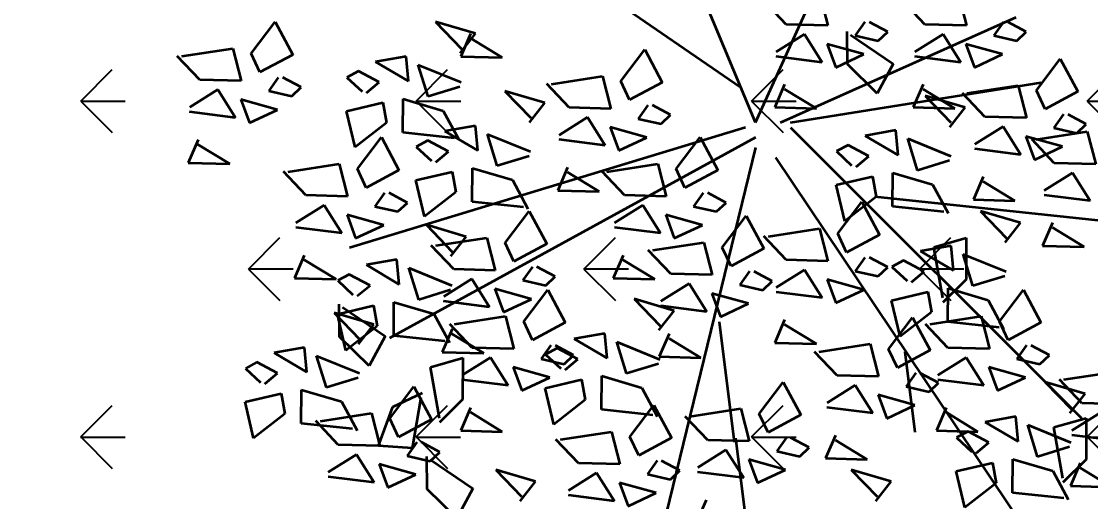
# Model space of a CAD drawing. Extents: x -165 to 197, y 154 to 653.
# Drawn here: x 97.995 to 98.4457, y 475.2668 to 475.469 of the extents above; entities that cross this region are included whole.
import ezdxf

# ---------------------------------------------------------------- set-up
doc = ezdxf.new("R2010")
doc.units = 0
doc.header["$MEASUREMENT"] = 0
doc.header["$PDMODE"] = 3
doc.header["$PDSIZE"] = 0.1
doc.layers.get('0').update_dxf_attribs({"linetype": 'CONTINUOUS'})
doc.layers.get('DEFPOINTS').update_dxf_attribs({"linetype": 'CONTINUOUS'})
for name, color, linetype in [('0_Palmeiras', 7, 'CONTINUOUS'), ('AIT-VEGETAÇÃO 25', 92, 'CONTINUOUS'), ('COTA', 1, 'CONTINUOUS')]:
    doc.layers.add(name, color=color, linetype=linetype)
doc.layers.add('L-shrub', color=74, linetype='CONTINUOUS', lineweight=35)
doc.styles.add('ARIAL', font='ARIAL.TTF', dxfattribs={"height": 0.18})
doc.dimstyles.new('Copy of ISO-25', dxfattribs={"dimtxt": 0.18, "dimasz": 0.06, "dimexe": 0.06, "dimexo": 0.06, "dimgap": 0.05, "dimtad": 1, "dimdec": 0, "dimlfac": 100, "dimdsep": 46, "dimtxsty": 'ARIAL', "dimblk1": 'OBLIQUE', "dimblk2": 'OBLIQUE', "dimsah": 1, "dimcen": 2.5, "dimdle": 0.06, "dimclrd": 256, "dimclre": 256, "dimclrt": 256, "dimadec": 0, "dimazin": 0, "dimtfac": 1, "dimtdec": 0, "dimtmove": 1, "dimatfit": 3, "dimldrblk": 'OBLIQUE', "dimfxl": 0, "dimtolj": 1, "dimtzin": 0, "dimlwd": -1, "dimlwe": -1, "dimarcsym": 0})

# ---------------------------------------------------------------- blocks, each defined once
blk = doc.blocks.new('pitosporo')
at = {"layer": 'L-shrub', "color": 32}
for p, q in [((193.3707, 88.6842), (193.6299, 89.2559)), ((193.3383, 88.7597), (192.6471, 89.2343)), ((193.3707, 88.6842), (193.1547, 89.202)), ((193.4247, 88.6842), (193.9323, 88.9107)), ((193.4463, 88.6842), (193.9863, 88.7705)), ((193.3491, 88.6734), (192.4959, 88.4146)), ((193.4463, 88.6734), (194.0727, 88.0478)), ((193.3707, 88.6519), (192.5823, 88.2204)), ((193.3707, 88.6303), (193.1547, 87.7458)), ((193.4139, 88.6087), (193.9647, 87.789)), ((193.6279, 88.5253), (194.1355, 88.4713)), ((193.3255, 87.9967), (193.2931, 88.2556)), ((193.3275, 88.0047), (193.3815, 87.584))]:
    blk.add_line(p, q, dxfattribs=at)
at = {"layer": 'L-shrub', "color": 92}
for p, q in [((193.5085, 88.963), (193.5265, 88.8929)), ((193.807, 88.963), (193.825, 88.8929)), ((193.437, 88.8953), (193.3886, 88.9464)), ((193.7355, 88.8953), (193.6871, 88.9464)), ((193.5265, 88.8929), (193.437, 88.8953)), ((193.825, 88.8929), (193.7355, 88.8953)), ((193.9048, 88.9007), (193.8841, 88.8714)), ((193.954, 88.8795), (193.9148, 88.9004)), ((193.4155, 88.8363), (193.4762, 88.8744)), ((193.4762, 88.8744), (193.5144, 88.8137)), ((193.714, 88.8363), (193.7747, 88.8744)), ((193.7747, 88.8744), (193.8129, 88.8137)), ((193.8841, 88.8714), (193.9336, 88.8602)), ((193.9336, 88.8602), (193.954, 88.8795)), ((193.9029, 88.8312), (193.8239, 88.8532)), ((193.8239, 88.8532), (193.8425, 88.803)), ((193.5144, 88.8137), (193.4152, 88.8263)), ((193.8129, 88.8137), (193.7137, 88.8263)), ((193.8425, 88.803), (193.9029, 88.8312)), ((193.9758, 88.7532), (194.0274, 88.8214)), ((194.0274, 88.8214), (194.0653, 88.7508)), ((192.5153, 88.7948), (192.4906, 88.7814)), ((192.4906, 88.7814), (192.5231, 88.751)), ((192.5602, 88.7712), (192.5153, 88.7948)), ((192.9309, 88.7672), (193.0408, 88.7841)), ((193.0408, 88.7841), (193.0589, 88.7141)), ((192.5327, 88.7482), (192.5602, 88.7712)), ((192.9693, 88.7165), (192.921, 88.7675)), ((193.4335, 88.7662), (193.4123, 88.7171)), ((193.5018, 88.7147), (193.4332, 88.7563)), ((193.732, 88.7662), (193.7107, 88.7171)), ((193.8003, 88.7147), (193.7317, 88.7563)), ((193.8264, 88.7473), (193.9363, 88.7643)), ((193.9363, 88.7643), (193.9543, 88.6942)), ((193.9946, 88.713), (193.9758, 88.7532)), ((192.6118, 88.7352), (192.6977, 88.7098)), ((193.7363, 88.742), (193.7918, 88.6842)), ((193.8222, 88.7166), (193.7363, 88.742)), ((193.8648, 88.6966), (193.8164, 88.7476)), ((194.0653, 88.7508), (193.9946, 88.713)), ((192.6977, 88.7098), (192.7313, 88.648)), ((193.0589, 88.7141), (192.9693, 88.7165)), ((193.4123, 88.7171), (193.5018, 88.7147)), ((193.7107, 88.7171), (193.8003, 88.7147)), ((193.789, 88.6746), (193.8222, 88.7166)), ((193.9543, 88.6942), (193.8648, 88.6966)), ((194.0342, 88.702), (194.0135, 88.6727)), ((194.0834, 88.6808), (194.0441, 88.7017)), ((192.7217, 88.6508), (192.6112, 88.6628)), ((193.1368, 88.6523), (193.0578, 88.6743)), ((193.0578, 88.6743), (193.0763, 88.6241)), ((193.6728, 88.6676), (193.6071, 88.6559)), ((193.6777, 88.6143), (193.6728, 88.6676)), ((193.8433, 88.6375), (193.9041, 88.6757)), ((193.9041, 88.6757), (193.9422, 88.615)), ((193.9756, 88.648), (194.0855, 88.6649)), ((194.0135, 88.6727), (194.0629, 88.6614)), ((194.0629, 88.6614), (194.0834, 88.6808)), ((194.0855, 88.6649), (194.1036, 88.5948)), ((193.0763, 88.6241), (193.1368, 88.6523)), ((193.1998, 88.5843), (193.2514, 88.6525)), ((193.2514, 88.6525), (193.2893, 88.5819)), ((193.6071, 88.6559), (193.6777, 88.6143)), ((193.6986, 88.6496), (193.7912, 88.6118)), ((193.7198, 88.5811), (193.6986, 88.6496)), ((194.0323, 88.6324), (193.9532, 88.6544)), ((193.9532, 88.6544), (193.9718, 88.6042)), ((194.0141, 88.5972), (193.9657, 88.6482)), ((193.57, 88.6358), (193.5453, 88.6224)), ((193.5453, 88.6224), (193.5778, 88.592)), ((193.6149, 88.6122), (193.57, 88.6358)), ((193.9422, 88.615), (193.843, 88.6276)), ((193.9718, 88.6042), (194.0323, 88.6324)), ((193.0503, 88.5784), (193.1602, 88.5953)), ((193.1602, 88.5953), (193.1783, 88.5252)), ((193.5873, 88.5892), (193.6149, 88.6122)), ((193.7883, 88.6023), (193.7198, 88.5811)), ((194.1036, 88.5948), (194.0141, 88.5972)), ((192.7604, 88.5138), (192.7611, 88.5861)), ((192.7611, 88.5861), (192.8469, 88.5607)), ((193.0887, 88.5277), (193.0403, 88.5787)), ((193.2186, 88.544), (193.1998, 88.5843)), ((193.2893, 88.5819), (193.2186, 88.544)), ((193.6658, 88.5038), (193.6665, 88.5762)), ((193.6665, 88.5762), (193.7523, 88.5508)), ((193.8613, 88.5675), (193.8401, 88.5183)), ((193.9925, 88.5382), (194.0533, 88.5763)), ((194.0533, 88.5763), (194.0915, 88.5156)), ((192.8469, 88.5607), (192.8805, 88.4989)), ((193.7523, 88.5508), (193.7859, 88.489)), ((193.9296, 88.5159), (193.8611, 88.5575)), ((193.1783, 88.5252), (193.0887, 88.5277)), ((193.2581, 88.533), (193.2374, 88.5038)), ((193.3073, 88.5118), (193.268, 88.5328)), ((194.0915, 88.5156), (193.9923, 88.5282)), ((192.871, 88.5018), (192.7604, 88.5138)), ((193.0672, 88.4686), (193.128, 88.5067)), ((193.128, 88.5067), (193.1662, 88.446)), ((193.2374, 88.5038), (193.2869, 88.4925)), ((193.2869, 88.4925), (193.3073, 88.5118)), ((193.548, 88.4452), (193.5996, 88.5134)), ((193.5996, 88.5134), (193.6375, 88.4428)), ((193.7764, 88.4918), (193.6658, 88.5038)), ((192.8316, 88.4253), (192.8832, 88.4935)), ((192.8832, 88.4935), (192.9211, 88.4229)), ((193.2562, 88.4635), (193.1772, 88.4855)), ((193.1772, 88.4855), (193.1957, 88.4353)), ((193.2992, 88.4154), (193.3509, 88.4836)), ((193.3509, 88.4836), (193.3888, 88.413)), ((193.1662, 88.446), (193.067, 88.4587)), ((193.1957, 88.4353), (193.2562, 88.4635)), ((193.3985, 88.4393), (193.5085, 88.4562)), ((193.5085, 88.4562), (193.5265, 88.3861)), ((194.0106, 88.4681), (193.9893, 88.419)), ((194.0788, 88.4165), (194.0103, 88.4581)), ((193.437, 88.3885), (193.3886, 88.4395)), ((193.5668, 88.4049), (193.548, 88.4452)), ((193.6375, 88.4428), (193.5668, 88.4049)), ((192.8504, 88.385), (192.8316, 88.4253)), ((192.9211, 88.4229), (192.8504, 88.385)), ((193.3181, 88.3751), (193.2992, 88.4154)), ((193.3888, 88.413), (193.3181, 88.3751)), ((193.9893, 88.419), (194.0788, 88.4165)), ((193.5265, 88.3861), (193.437, 88.3885)), ((193.6063, 88.3939), (193.5856, 88.3646)), ((193.6555, 88.3727), (193.6163, 88.3936)), ((193.6894, 88.3874), (193.6647, 88.374)), ((192.89, 88.374), (192.8693, 88.3448)), ((192.9391, 88.3528), (192.8999, 88.3738)), ((193.5856, 88.3646), (193.6351, 88.3534)), ((193.6351, 88.3534), (193.6555, 88.3727)), ((193.6647, 88.374), (193.6972, 88.3436)), ((192.8693, 88.3448), (192.9187, 88.3335)), ((192.9187, 88.3335), (192.9391, 88.3528)), ((193.6044, 88.3244), (193.5254, 88.3464)), ((193.5254, 88.3464), (193.544, 88.2962)), ((193.544, 88.2962), (193.6044, 88.3244)), ((193.7852, 88.2554), (193.7859, 88.3277)), ((193.8962, 88.2564), (193.9478, 88.3246)), ((193.9478, 88.3246), (193.9857, 88.254)), ((193.8717, 88.3023), (193.9053, 88.2406)), ((193.6574, 88.1968), (193.709, 88.2649)), ((193.709, 88.2649), (193.7469, 88.1943)), ((193.7852, 88.1997), (193.7368, 88.2507)), ((193.7468, 88.2505), (193.8567, 88.2674)), ((193.8958, 88.2434), (193.7852, 88.2554)), ((193.8567, 88.2674), (193.8747, 88.1973)), ((193.915, 88.2161), (193.8962, 88.2564)), ((193.9857, 88.254), (193.915, 88.2161)), ((193.0459, 88.2303), (192.9802, 88.2187)), ((193.0509, 88.177), (193.0459, 88.2303)), ((192.9802, 88.2187), (193.0509, 88.177)), ((193.508, 88.1908), (193.6179, 88.2078)), ((193.6179, 88.2078), (193.6359, 88.1377)), ((193.8747, 88.1973), (193.7852, 88.1997)), ((193.9546, 88.2051), (193.9339, 88.1758)), ((194.0038, 88.1839), (193.9645, 88.2048)), ((193.5464, 88.1401), (193.498, 88.1911)), ((193.6763, 88.1565), (193.6574, 88.1968)), ((193.7469, 88.1943), (193.6763, 88.1565)), ((193.9339, 88.1758), (193.9833, 88.1646)), ((193.9833, 88.1646), (194.0038, 88.1839)), ((193.6359, 88.1377), (193.5464, 88.1401)), ((194.0737, 88.0805), (194.0254, 88.1315)), ((194.0353, 88.1312), (194.1452, 88.1481)), ((193.3788, 88.0576), (193.4305, 88.1258)), ((193.4305, 88.1258), (193.4684, 88.0552)), ((193.995, 88.1259), (194.0505, 88.068)), ((194.0809, 88.1005), (193.995, 88.1259)), ((193.7139, 88.0759), (193.6349, 88.098)), ((193.6349, 88.098), (193.6534, 88.0477)), ((194.0477, 88.0585), (194.0809, 88.1005)), ((193.1003, 88.0079), (193.1519, 88.0761)), ((193.1519, 88.0761), (193.1898, 88.0055)), ((193.6534, 88.0477), (193.7139, 88.0759)), ((194.1633, 88.0781), (194.0737, 88.0805)), ((193.3977, 88.0174), (193.3788, 88.0576)), ((193.4684, 88.0552), (193.3977, 88.0174)), ((194.0522, 88.0214), (194.113, 88.0595)), ((193.9573, 88.0335), (194.0498, 87.9957)), ((193.9785, 87.965), (193.9573, 88.0335)), ((193.1191, 87.9677), (193.1003, 88.0079)), ((193.1898, 88.0055), (193.1191, 87.9677)), ((193.5429, 88.011), (193.5217, 87.9618)), ((193.6112, 87.9594), (193.5427, 88.001)), ((194.1512, 87.9989), (194.052, 88.0115)), ((194.047, 87.9862), (193.9785, 87.965)), ((193.4353, 87.9368), (193.3563, 87.9588)), ((193.3563, 87.9588), (193.3748, 87.9086)), ((193.5217, 87.9618), (193.6112, 87.9594)), ((193.8033, 87.9339), (193.8814, 87.9523)), ((193.8814, 87.9523), (193.8892, 87.9085)), ((193.9245, 87.8877), (193.9252, 87.9601)), ((193.9252, 87.9601), (194.011, 87.9346)), ((193.3748, 87.9086), (193.4353, 87.9368)), ((193.5771, 87.9371), (193.6326, 87.8792)), ((193.663, 87.9117), (193.5771, 87.9371)), ((193.8217, 87.8559), (193.8033, 87.9339)), ((194.011, 87.9346), (194.0446, 87.8729)), ((194.1385, 87.8998), (194.07, 87.9414)), ((193.6298, 87.8697), (193.663, 87.9117)), ((193.8892, 87.9085), (193.8217, 87.8559)), ((194.049, 87.9022), (194.1385, 87.8998)), ((194.0351, 87.8757), (193.9245, 87.8877))]:
    blk.add_line(p, q, dxfattribs=at)
at = {"layer": 'L-shrub', "color": 98}
for p, q in [((192.2844, 88.8327), (192.336, 88.9009)), ((192.336, 88.9009), (192.3739, 88.8303)), ((192.1349, 88.8268), (192.2449, 88.8437)), ((192.2449, 88.8437), (192.2629, 88.7737)), ((192.1734, 88.7761), (192.125, 88.8271)), ((192.3032, 88.7925), (192.2844, 88.8327)), ((192.3739, 88.8303), (192.3032, 88.7925)), ((192.6181, 88.8266), (192.5524, 88.8149)), ((192.6231, 88.7733), (192.6181, 88.8266)), ((193.0804, 88.7731), (193.132, 88.8413)), ((193.132, 88.8413), (193.1699, 88.7707)), ((192.5524, 88.8149), (192.6231, 88.7733)), ((192.6652, 88.7401), (192.6439, 88.8086)), ((192.2629, 88.7737), (192.1734, 88.7761)), ((192.3427, 88.7815), (192.322, 88.7522)), ((192.3919, 88.7603), (192.3527, 88.7812)), ((192.1519, 88.717), (192.2126, 88.7552)), ((192.2126, 88.7552), (192.2508, 88.6945)), ((192.322, 88.7522), (192.3715, 88.7409)), ((192.3715, 88.7409), (192.3919, 88.7603)), ((192.7337, 88.7613), (192.6652, 88.7401)), ((192.8309, 88.752), (192.8864, 88.6941)), ((192.9168, 88.7266), (192.8309, 88.752)), ((193.0992, 88.7328), (193.0804, 88.7731)), ((193.1699, 88.7707), (193.0992, 88.7328)), ((192.3408, 88.7119), (192.2618, 88.7339)), ((192.2618, 88.7339), (192.2804, 88.6837)), ((192.2508, 88.6945), (192.1516, 88.7071)), ((192.2804, 88.6837), (192.3408, 88.7119)), ((192.8836, 88.6846), (192.9168, 88.7266)), ((193.1387, 88.7218), (193.118, 88.6926)), ((193.1879, 88.7006), (193.1486, 88.7216)), ((192.9478, 88.6574), (193.0086, 88.6955)), ((193.0086, 88.6955), (193.0468, 88.6349)), ((193.118, 88.6926), (193.1675, 88.6813)), ((193.1675, 88.6813), (193.1879, 88.7006)), ((192.7674, 88.6775), (192.7016, 88.6659)), ((192.7016, 88.6659), (192.7723, 88.6242)), ((192.7723, 88.6242), (192.7674, 88.6775)), ((192.7932, 88.6595), (192.8857, 88.6217)), ((192.8144, 88.591), (192.7932, 88.6595)), ((192.1699, 88.647), (192.1487, 88.5978)), ((192.2382, 88.5954), (192.1696, 88.637)), ((192.6646, 88.6457), (192.6398, 88.6323)), ((192.7094, 88.6221), (192.6646, 88.6457)), ((193.0468, 88.6349), (192.9476, 88.6475)), ((192.6398, 88.6323), (192.6724, 88.602)), ((192.6819, 88.5992), (192.7094, 88.6221)), ((192.1487, 88.5978), (192.2382, 88.5954)), ((192.3638, 88.5784), (192.4737, 88.5953)), ((192.8829, 88.6122), (192.8144, 88.591)), ((192.4022, 88.5277), (192.3538, 88.5787)), ((192.6392, 88.56), (192.7173, 88.5783)), ((192.7173, 88.5783), (192.7251, 88.5346)), ((192.9659, 88.5873), (192.9446, 88.5382)), ((193.0341, 88.5358), (192.9656, 88.5774)), ((193.5446, 88.55), (193.6227, 88.5684)), ((193.6227, 88.5684), (193.6305, 88.5246)), ((192.6576, 88.482), (192.6392, 88.56)), ((193.563, 88.4721), (193.5446, 88.55)), ((192.4917, 88.5252), (192.4022, 88.5277)), ((192.5716, 88.533), (192.5509, 88.5038)), ((192.6208, 88.5118), (192.5815, 88.5328)), ((192.7251, 88.5346), (192.6576, 88.482)), ((192.9446, 88.5382), (193.0341, 88.5358)), ((193.6305, 88.5246), (193.563, 88.4721)), ((192.3807, 88.4686), (192.4415, 88.5067)), ((192.4415, 88.5067), (192.4796, 88.446)), ((192.5509, 88.5038), (192.6003, 88.4925)), ((192.6003, 88.4925), (192.6208, 88.5118)), ((192.5697, 88.4635), (192.4907, 88.4855)), ((192.4907, 88.4855), (192.5092, 88.4353)), ((192.4796, 88.446), (192.3804, 88.4587)), ((192.5092, 88.4353), (192.5697, 88.4635)), ((192.6617, 88.4638), (192.7173, 88.4059)), ((192.7476, 88.4384), (192.6617, 88.4638)), ((192.6822, 88.4194), (192.7921, 88.4363)), ((192.7144, 88.3964), (192.7476, 88.4384)), ((192.7921, 88.4363), (192.8101, 88.3662)), ((192.7206, 88.3687), (192.6722, 88.4197)), ((193.1882, 88.3587), (193.1398, 88.4097)), ((193.1498, 88.4095), (193.2597, 88.4264)), ((193.2597, 88.4264), (193.2777, 88.3563)), ((192.3987, 88.3985), (192.3775, 88.3494)), ((192.467, 88.347), (192.3985, 88.3886)), ((192.5982, 88.3893), (192.5325, 88.3777)), ((192.6032, 88.336), (192.5982, 88.3893)), ((193.0853, 88.3985), (193.064, 88.3494)), ((193.1535, 88.347), (193.085, 88.3886)), ((192.5325, 88.3777), (192.6032, 88.336)), ((192.624, 88.3713), (192.7166, 88.3336)), ((192.6453, 88.3029), (192.624, 88.3713)), ((192.8101, 88.3662), (192.7206, 88.3687)), ((193.4762, 88.3676), (193.5144, 88.3069)), ((192.3775, 88.3494), (192.467, 88.347)), ((192.4954, 88.3576), (192.4707, 88.3442)), ((192.4707, 88.3442), (192.5032, 88.3138)), ((192.5403, 88.3339), (192.4954, 88.3576)), ((192.6991, 88.3096), (192.7598, 88.3477)), ((192.7598, 88.3477), (192.798, 88.287)), ((193.064, 88.3494), (193.1535, 88.347)), ((193.1667, 88.2997), (193.2275, 88.3378)), ((193.2777, 88.3563), (193.1882, 88.3587)), ((193.2275, 88.3378), (193.2657, 88.2771)), ((192.5128, 88.311), (192.5403, 88.3339)), ((192.7138, 88.324), (192.6453, 88.3029)), ((192.8881, 88.3045), (192.809, 88.3265)), ((192.809, 88.3265), (192.8276, 88.2763)), ((192.8714, 88.2564), (192.923, 88.3246)), ((192.923, 88.3246), (192.9609, 88.254)), ((193.3557, 88.2946), (193.2767, 88.3166)), ((193.2767, 88.3166), (193.2952, 88.2664)), ((193.5144, 88.3069), (193.4152, 88.3195)), ((193.664, 88.3016), (193.7421, 88.32)), ((193.7421, 88.32), (193.7499, 88.2762)), ((192.5913, 88.2256), (192.5919, 88.2979)), ((192.5919, 88.2979), (192.6778, 88.2725)), ((192.798, 88.287), (192.6988, 88.2997)), ((192.8276, 88.2763), (192.8881, 88.3045)), ((193.1095, 88.3048), (193.165, 88.2469)), ((193.1953, 88.2794), (193.1095, 88.3048)), ((193.2952, 88.2664), (193.3557, 88.2946)), ((193.6824, 88.2236), (193.664, 88.3016)), ((192.6778, 88.2725), (192.7114, 88.2107)), ((193.1622, 88.2374), (193.1953, 88.2794)), ((193.2657, 88.2771), (193.1665, 88.2897)), ((193.7499, 88.2762), (193.6824, 88.2236)), ((192.7604, 88.1997), (192.712, 88.2507)), ((192.722, 88.2505), (192.8319, 88.2674)), ((192.8319, 88.2674), (192.8499, 88.1973)), ((192.8902, 88.2161), (192.8714, 88.2564)), ((192.9609, 88.254), (192.8902, 88.2161)), ((192.7018, 88.2136), (192.5913, 88.2256)), ((192.7171, 88.2395), (192.6959, 88.1904)), ((192.7854, 88.188), (192.7168, 88.2296)), ((193.1847, 88.2296), (193.1635, 88.1805)), ((192.3992, 88.2005), (192.3335, 88.1889)), ((192.4042, 88.1472), (192.3992, 88.2005)), ((192.8499, 88.1973), (192.7604, 88.1997)), ((192.9297, 88.2051), (192.9091, 88.1758)), ((192.9432, 88.1986), (192.9184, 88.1852)), ((192.9789, 88.1839), (192.9397, 88.2048)), ((192.988, 88.1749), (192.9432, 88.1986)), ((193.0717, 88.2123), (193.1643, 88.1746)), ((193.093, 88.1439), (193.0717, 88.2123)), ((193.253, 88.178), (193.1845, 88.2197)), ((192.3335, 88.1889), (192.4042, 88.1472)), ((192.425, 88.1825), (192.5176, 88.1448)), ((192.4463, 88.1141), (192.425, 88.1825)), ((192.6959, 88.1904), (192.7854, 88.188)), ((192.9091, 88.1758), (192.9585, 88.1646)), ((192.9184, 88.1852), (192.951, 88.1548)), ((192.9585, 88.1646), (192.9789, 88.1839)), ((193.1635, 88.1805), (193.253, 88.178)), ((193.6927, 88.1909), (193.7143, 88.0183)), ((193.7637, 88.1407), (193.8245, 88.1788)), ((193.8245, 88.1788), (193.8626, 88.1181)), ((192.2964, 88.1688), (192.2717, 88.1553)), ((192.2717, 88.1553), (192.3042, 88.125)), ((192.3413, 88.1451), (192.2964, 88.1688)), ((192.9279, 88.1356), (192.8488, 88.1576)), ((192.8488, 88.1576), (192.8674, 88.1074)), ((192.9605, 88.152), (192.988, 88.1749)), ((193.1615, 88.165), (193.093, 88.1439)), ((193.9527, 88.1356), (193.8737, 88.1576)), ((193.8737, 88.1576), (193.8922, 88.1074)), ((192.3138, 88.1222), (192.3413, 88.1451)), ((192.8674, 88.1074), (192.9279, 88.1356)), ((192.9178, 88.1128), (192.9958, 88.1312)), ((192.9958, 88.1312), (193.0036, 88.0874)), ((193.039, 88.0666), (193.0396, 88.1389)), ((193.0396, 88.1389), (193.1255, 88.1135)), ((193.7158, 88.1455), (193.6951, 88.1162)), ((193.765, 88.1243), (193.7257, 88.1452)), ((193.8626, 88.1181), (193.7634, 88.1307)), ((193.8922, 88.1074), (193.9527, 88.1356)), ((192.3923, 88.0368), (192.3929, 88.1091)), ((192.3929, 88.1091), (192.4788, 88.0837)), ((192.9362, 88.0348), (192.9178, 88.1128)), ((193.1255, 88.1135), (193.1591, 88.0518)), ((193.5249, 88.081), (193.5857, 88.1192)), ((193.5857, 88.1192), (193.6238, 88.0585)), ((193.6951, 88.1162), (193.7445, 88.1049)), ((193.7445, 88.1049), (193.765, 88.1243)), ((192.2711, 88.083), (192.3491, 88.1013)), ((192.3491, 88.1013), (192.3569, 88.0576)), ((192.4788, 88.0837), (192.5124, 88.0219)), ((193.0036, 88.0874), (192.9362, 88.0348)), ((192.2895, 88.005), (192.2711, 88.083)), ((193.1496, 88.0546), (193.039, 88.0666)), ((193.2294, 88.0517), (193.3393, 88.0686)), ((193.3393, 88.0686), (193.3573, 87.9986)), ((193.6238, 88.0585), (193.5246, 88.0711)), ((193.7817, 88.0706), (193.7605, 88.0215)), ((193.85, 88.019), (193.7815, 88.0607)), ((192.3569, 88.0576), (192.2895, 88.005)), ((192.4719, 87.991), (192.4235, 88.0421)), ((192.4334, 88.0418), (192.5434, 88.0587)), ((192.5434, 88.0587), (192.5614, 87.9886)), ((193.2678, 88.001), (193.2194, 88.052)), ((193.9315, 88.0515), (193.8658, 88.0398)), ((193.8658, 88.0398), (193.9364, 87.9982)), ((193.9364, 87.9982), (193.9315, 88.0515)), ((192.5028, 88.0248), (192.3923, 88.0368)), ((192.9508, 88.002), (193.0607, 88.019)), ((193.0607, 88.019), (193.0788, 87.9489)), ((193.7605, 88.0215), (193.85, 88.019)), ((193.8287, 88.0197), (193.8039, 88.0063)), ((193.8736, 87.996), (193.8287, 88.0197)), ((192.6412, 87.9964), (192.6205, 87.9671)), ((192.6904, 87.9752), (192.6512, 87.9961)), ((192.9892, 87.9513), (192.9409, 88.0023)), ((193.3573, 87.9986), (193.2678, 88.001)), ((193.4372, 88.0064), (193.4165, 87.9771)), ((193.4864, 87.9851), (193.4471, 88.0061)), ((193.8039, 88.0063), (193.8365, 87.9759)), ((193.846, 87.9731), (193.8736, 87.996)), ((192.4504, 87.932), (192.5111, 87.9701)), ((192.5614, 87.9886), (192.4719, 87.991)), ((192.5111, 87.9701), (192.5493, 87.9094)), ((192.67, 87.9559), (192.6904, 87.9752)), ((193.2463, 87.9419), (193.3071, 87.98)), ((193.3071, 87.98), (193.3453, 87.9194)), ((193.4165, 87.9771), (193.4659, 87.9658)), ((193.4659, 87.9658), (193.4864, 87.9851)), ((192.6393, 87.9269), (192.5603, 87.9489)), ((192.5603, 87.9489), (192.5789, 87.8987)), ((193.0788, 87.9489), (192.9892, 87.9513)), ((193.1586, 87.9567), (193.1379, 87.9274)), ((193.2078, 87.9355), (193.1685, 87.9564)), ((192.5789, 87.8987), (192.6393, 87.9269)), ((192.811, 87.9371), (192.8665, 87.8792)), ((192.8969, 87.9117), (192.811, 87.9371)), ((192.9677, 87.8922), (193.0285, 87.9304)), ((193.0285, 87.9304), (193.0667, 87.8697)), ((193.1379, 87.9274), (193.1874, 87.9161)), ((193.1874, 87.9161), (193.2078, 87.9355)), ((193.3453, 87.9194), (193.2461, 87.932)), ((192.5493, 87.9094), (192.4501, 87.922)), ((192.8637, 87.8697), (192.8969, 87.9117)), ((193.1567, 87.8871), (193.0777, 87.9091)), ((193.0777, 87.9091), (193.0962, 87.8589)), ((193.0667, 87.8697), (192.9675, 87.8823)), ((193.0962, 87.8589), (193.1567, 87.8871)), ((193.2643, 87.8718), (193.2431, 87.8227))]:
    blk.add_line(p, q, dxfattribs=at)
at = {"layer": 'L-shrub', "color": 86}
for p, q in [((192.7675, 88.8756), (192.6816, 88.901)), ((192.6816, 88.901), (192.7372, 88.8432)), ((193.6063, 88.9007), (193.5856, 88.8714)), ((193.6555, 88.8795), (193.6163, 88.9004)), ((192.7343, 88.8336), (192.7675, 88.8756)), ((192.7569, 88.8755), (192.7357, 88.8264)), ((193.569, 88.8097), (193.5683, 88.88)), ((193.5754, 88.8731), (193.6675, 88.8106)), ((193.5856, 88.8714), (193.6351, 88.8602)), ((193.6351, 88.8602), (193.6555, 88.8795)), ((192.8252, 88.824), (192.7566, 88.8656)), ((193.6044, 88.8312), (193.5254, 88.8532)), ((193.5254, 88.8532), (193.544, 88.803)), ((192.7357, 88.8264), (192.8252, 88.824)), ((193.544, 88.803), (193.6044, 88.8312)), ((192.6439, 88.8086), (192.7365, 88.7708)), ((193.633, 88.747), (193.569, 88.8097)), ((193.6675, 88.8106), (193.633, 88.747)), ((192.6112, 88.6628), (192.6118, 88.7352)), ((192.4899, 88.709), (192.568, 88.7274)), ((192.5084, 88.6311), (192.4899, 88.709)), ((192.568, 88.7274), (192.5758, 88.6836)), ((192.5758, 88.6836), (192.5084, 88.6311)), ((192.5132, 88.5843), (192.5648, 88.6525)), ((192.5648, 88.6525), (192.6027, 88.5819)), ((192.4737, 88.5953), (192.4917, 88.5252)), ((192.532, 88.544), (192.5132, 88.5843)), ((192.6027, 88.5819), (192.532, 88.544)), ((193.8401, 88.5183), (193.9296, 88.5159)), ((193.9416, 88.4682), (193.8557, 88.4936)), ((193.8557, 88.4936), (193.9112, 88.4357)), ((193.9084, 88.4262), (193.9416, 88.4682)), ((193.7549, 88.4163), (193.8245, 88.4359)), ((193.8245, 88.4359), (193.8242, 88.3464)), ((193.7922, 88.4191), (193.7265, 88.4075)), ((193.7265, 88.4075), (193.7971, 88.3658)), ((193.7743, 88.3068), (193.7549, 88.4163)), ((193.7971, 88.3658), (193.7922, 88.4191)), ((193.7343, 88.3637), (193.6894, 88.3874)), ((193.8392, 88.3327), (193.818, 88.4011)), ((193.818, 88.4011), (193.9105, 88.3634)), ((193.3576, 88.3641), (193.3369, 88.3348)), ((193.4068, 88.3429), (193.3675, 88.3638)), ((193.4155, 88.3295), (193.4762, 88.3676)), ((193.7067, 88.3408), (193.7343, 88.3637)), ((193.3863, 88.3236), (193.4068, 88.3429)), ((193.8242, 88.3464), (193.7743, 88.2968)), ((193.9077, 88.3538), (193.8392, 88.3327)), ((193.3369, 88.3348), (193.3863, 88.3236)), ((193.7859, 88.3277), (193.8717, 88.3023)), ((192.4746, 88.2234), (192.4739, 88.2937)), ((192.5486, 88.2496), (192.4628, 88.275)), ((192.4628, 88.275), (192.5183, 88.2171)), ((192.47, 88.2718), (192.5481, 88.2902)), ((192.4885, 88.1938), (192.47, 88.2718)), ((192.481, 88.2868), (192.573, 88.2243)), ((192.5481, 88.2902), (192.5559, 88.2464)), ((192.5559, 88.2464), (192.4885, 88.1938)), ((192.5154, 88.2076), (192.5486, 88.2496)), ((193.4335, 88.2594), (193.4123, 88.2103)), ((193.5018, 88.2079), (193.4332, 88.2495)), ((192.5385, 88.1607), (192.4746, 88.2234)), ((192.573, 88.2243), (192.5385, 88.1607)), ((193.4123, 88.2103), (193.5018, 88.2079)), ((192.6704, 88.1579), (192.74, 88.1776)), ((192.7389, 88.1407), (192.7996, 88.1788)), ((192.74, 88.1776), (192.7397, 88.088)), ((192.7996, 88.1788), (192.8378, 88.1181)), ((192.6898, 88.0484), (192.6704, 88.1579)), ((192.5148, 88.1352), (192.4463, 88.1141)), ((192.8378, 88.1181), (192.7386, 88.1307)), ((192.5829, 88.0477), (192.6345, 88.1159)), ((192.6345, 88.1159), (192.6724, 88.0453)), ((192.5894, 88.0725), (192.6531, 88.1023)), ((192.6497, 88.0929), (192.6309, 87.9833)), ((192.7397, 88.088), (192.6898, 88.0385)), ((192.5587, 87.9884), (192.5894, 88.0725)), ((192.7569, 88.0706), (192.7357, 88.0215)), ((192.8252, 88.019), (192.7566, 88.0607)), ((192.6017, 88.0074), (192.5829, 88.0477)), ((192.6724, 88.0453), (192.6017, 88.0074)), ((194.0136, 88.0288), (194.0832, 88.0484)), ((194.0832, 88.0484), (194.0829, 87.9588)), ((192.7357, 88.0215), (192.8252, 88.019)), ((194.033, 87.9192), (194.0136, 88.0288)), ((192.6309, 87.9833), (192.5587, 87.9884)), ((192.6205, 87.9671), (192.67, 87.9559)), ((192.6636, 87.8955), (192.6629, 87.9658)), ((192.67, 87.9588), (192.7621, 87.8964)), ((194.0829, 87.9588), (194.033, 87.9093)), ((194.0703, 87.9513), (194.049, 87.9022)), ((192.7276, 87.8328), (192.6636, 87.8955)), ((192.7621, 87.8964), (192.7276, 87.8328))]:
    blk.add_line(p, q, dxfattribs=at)
blk = doc.blocks.new('_OBLIQUE')
at = {"color": 0, "linetype": 'ByBlock'}
blk.add_line((-0.5, -0.5), (0.5, 0.5), dxfattribs=at)
blk = doc.blocks.new('*D275')
at = {"layer": 'COTA'}
for p, q in [((101.4735, 475.66659), (101.4735, 472.55215)), ((96.4735, 475.16659), (96.4735, 472.55215)), ((96.4135, 472.61215), (101.5335, 472.61215))]:
    blk.add_line(p, q, dxfattribs=at)
at = {"layer": 'DEFPOINTS', "color": 0}
for p in [(101.4735, 475.72659), (96.4735, 475.22659), (101.4735, 472.61215)]:
    blk.add_point(p, dxfattribs=at)
at = {"layer": 'COTA', "xscale": 0.06, "yscale": 0.06, "zscale": 0.06, "rotation": 180}
blk.add_blockref('_OBLIQUE', (96.4735, 472.61215), dxfattribs=at)
at = {"layer": 'COTA', "xscale": 0.06, "yscale": 0.06, "zscale": 0.06}
blk.add_blockref('_OBLIQUE', (101.4735, 472.61215), dxfattribs=at)
at = {"layer": 'COTA', "insert": (98.9735, 472.75406), "char_height": 0.18, "attachment_point": 5, "style": 'ARIAL'}
blk.add_mtext('\\A1;500', dxfattribs=at)

msp = doc.modelspace()

# ---------------------------------------------------------------- hatches: boundary and pattern name
at = {"layer": 'AIT-VEGETAÇÃO 25'}
h = msp.add_hatch(dxfattribs=at)
h.set_pattern_fill('GRASS', color=256, scale=0.1, angle=-90, style=0)
h.set_pattern_definition([(360, (-13.70296, 1.53245), (0.070710678, 0.070710678), [0.01875, -0.122671356]), (315, (-13.70296, 1.53245), (0.070710678, 0.070710678), [0.01875, -0.08125]), (45, (-13.70296, 1.53245), (-0.070710678, 0.070710678), [0.01875, -0.08125])])
h.paths.add_polyline_path([(101.6735, 475.47626), (101.64806, 475.4874), (101.6735, 475.47961), (101.6735, 475.51317), (101.66806, 475.51643), (101.65506, 475.52444), (101.6735, 475.51688), (101.6735, 475.72864), (97.49745, 475.72864), (97.4848, 475.70856), (97.47862, 475.69845), (97.47862, 475.67273), (97.49187, 475.6865), (97.51042, 475.70591), (97.53426, 475.72533), (97.49902, 475.68257), (97.48979, 475.65419), (97.47862, 475.62544), (97.47862, 475.60658), (97.48096, 475.61002), (97.52332, 475.67185), (97.51097, 475.65065), (97.49773, 475.62239), (97.49067, 475.60473), (97.4792, 475.58529), (97.47862, 475.58406), (97.47862, 475.57056), (97.49155, 475.59236), (97.5295, 475.65949), (97.51714, 475.62151), (97.51097, 475.59943), (97.50606, 475.58432), (97.51803, 475.60119), (97.53391, 475.63122), (97.56215, 475.67362), (97.55244, 475.65595), (97.53832, 475.61797), (97.53286, 475.60107), (97.55509, 475.62946), (97.59038, 475.67273), (97.58509, 475.65772), (97.57273, 475.64005), (97.55862, 475.61886), (97.54714, 475.60296), (97.53303, 475.58176), (97.52053, 475.56578), (97.53303, 475.57293), (97.55244, 475.59059), (97.57626, 475.60914), (97.62127, 475.64624), (97.60185, 475.62239), (97.58244, 475.60384), (97.5595, 475.58176), (97.51083, 475.53503), (97.52155, 475.54378), (97.54803, 475.56321), (97.53435, 475.54561), (97.54891, 475.5588), (97.57273, 475.57735), (97.6045, 475.59678), (97.65921, 475.63122), (97.63627, 475.61356), (97.59637, 475.57709), (97.62921, 475.59059), (97.60274, 475.5694), (97.57979, 475.55262), (97.55773, 475.53672), (97.53479, 475.51905), (97.50259, 475.49661), (97.51803, 475.50139), (97.54185, 475.5111), (97.56126, 475.51464), (97.58509, 475.52435), (97.6248, 475.54202), (97.67862, 475.5641), (97.66715, 475.55703), (97.64068, 475.54113), (97.63048, 475.53693), (97.66097, 475.54202), (97.63097, 475.52435), (97.61679, 475.51452), (97.64156, 475.51817), (97.6848, 475.53142), (97.65656, 475.51905), (97.63097, 475.5058), (97.59744, 475.49432), (97.57362, 475.48549), (97.5295, 475.46606), (97.52649, 475.46435), (97.53971, 475.46665), (97.56948, 475.47313), (97.58285, 475.47572), (97.60269, 475.47874), (97.61822, 475.48306), (97.64324, 475.48695), (97.66999, 475.49126), (97.64713, 475.48349), (97.62383, 475.47399), (97.59579, 475.4632), (97.59356, 475.46208), (97.59921, 475.46253), (97.64156, 475.46429), (97.67598, 475.46518), (97.71568, 475.46429), (97.69186, 475.45988), (97.67509, 475.45634), (97.64774, 475.44928), (97.63514, 475.44491), (97.65403, 475.4429), (97.64972, 475.44247), (97.61964, 475.43691), (97.64156, 475.43691), (97.67598, 475.43603), (97.72451, 475.4325), (97.68833, 475.42808), (97.67517, 475.42424), (97.68303, 475.42366), (97.71304, 475.4166), (97.67068, 475.41395), (97.63274, 475.4113), (97.5895, 475.4113), (97.55228, 475.41001), (97.57715, 475.406), (97.61332, 475.40158), (97.64509, 475.39717), (97.69539, 475.38392), (97.65392, 475.3848), (97.60411, 475.38702), (97.60658, 475.38547), (97.62211, 475.38029), (97.63807, 475.37425), (97.65834, 475.36734), (97.67905, 475.36043), (97.65877, 475.36259), (97.64416, 475.36292), (97.65576, 475.3587), (97.67732, 475.3492), (97.66136, 475.35136), (97.62556, 475.36043), (97.59622, 475.3669), (97.5641, 475.37359), (97.59622, 475.35654), (97.63073, 475.33452), (97.61003, 475.33754), (97.58846, 475.34316), (97.55869, 475.35266), (97.52716, 475.3613), (97.52936, 475.36), (97.55524, 475.34834), (97.58328, 475.33322), (97.60528, 475.3207), (97.62728, 475.30732), (97.64368, 475.29436), (97.61909, 475.30213), (97.59665, 475.31423), (97.57206, 475.32588), (97.56638, 475.32851), (97.5712, 475.32416), (97.58889, 475.3112), (97.61046, 475.29609), (97.6385, 475.27795), (97.59838, 475.29566), (97.55912, 475.31293), (97.5354, 475.32329), (97.51167, 475.33452), (97.503, 475.33799), (97.50628, 475.33555), (97.54169, 475.31053), (97.56544, 475.29198), (97.59739, 475.26826), (97.6328, 475.2441), (97.61682, 475.25014), (97.58832, 475.2661), (97.5555, 475.2881), (97.51413, 475.31172), (97.54298, 475.28206), (97.57407, 475.24971), (97.60214, 475.22555), (97.61466, 475.21045), (97.63107, 475.18845), (97.59912, 475.21347), (97.55516, 475.24738), (97.57552, 475.2175), (97.59881, 475.18641), (97.57681, 475.20714), (97.55697, 475.22614), (97.53324, 475.25161), (97.50692, 475.27882), (97.49252, 475.29486), (97.49651, 475.2849), (97.51319, 475.26955), (97.53953, 475.23763), (97.55335, 475.21606), (97.53348, 475.23374), (97.51055, 475.2545), (97.51923, 475.23461), (97.53651, 475.19535), (97.54506, 475.17597), (101.6735, 474.98094), (101.6735, 475.28319), (101.65653, 475.28089), (101.6735, 475.28837), (101.6735, 475.29563), (101.65457, 475.29362), (101.6735, 475.29993), (101.6735, 475.32104), (101.63606, 475.32024), (101.6735, 475.3301), (101.6735, 475.35361), (101.66406, 475.35427), (101.61605, 475.35728), (101.65006, 475.36528), (101.65897, 475.36594), (101.64406, 475.37029), (101.60305, 475.37529), (101.65806, 475.3793), (101.6735, 475.37969), (101.6735, 475.39859), (101.65906, 475.40232), (101.64006, 475.40632), (101.61305, 475.41133), (101.65806, 475.41233), (101.6735, 475.41193), (101.6735, 475.43895), (101.66484, 475.4419), (101.6735, 475.4405)])

# ---------------------------------------------------------------- block references
at = {"layer": '0_Palmeiras', "xscale": 0.1956905517855603, "yscale": 0.1956905517851624, "zscale": 0.1956905517852192}
msp.add_blockref('pitosporo', (60.46362, 458.07178), dxfattribs=at)

# ---------------------------------------------------------------- dimensions: what is measured, and where the dimension line sits
at = {"layer": 'COTA'}
dim = msp.add_linear_dim(base=(101.4735, 472.61215), p1=(96.4735, 475.22659), p2=(101.4735, 475.72659), dimstyle='Copy of ISO-25', dxfattribs=at)
dim.commit()
dim.dimension.update_dxf_attribs({"geometry": '*D275', "text_midpoint": (98.9735, 472.75406)})

doc.saveas('drawing.dxf')
